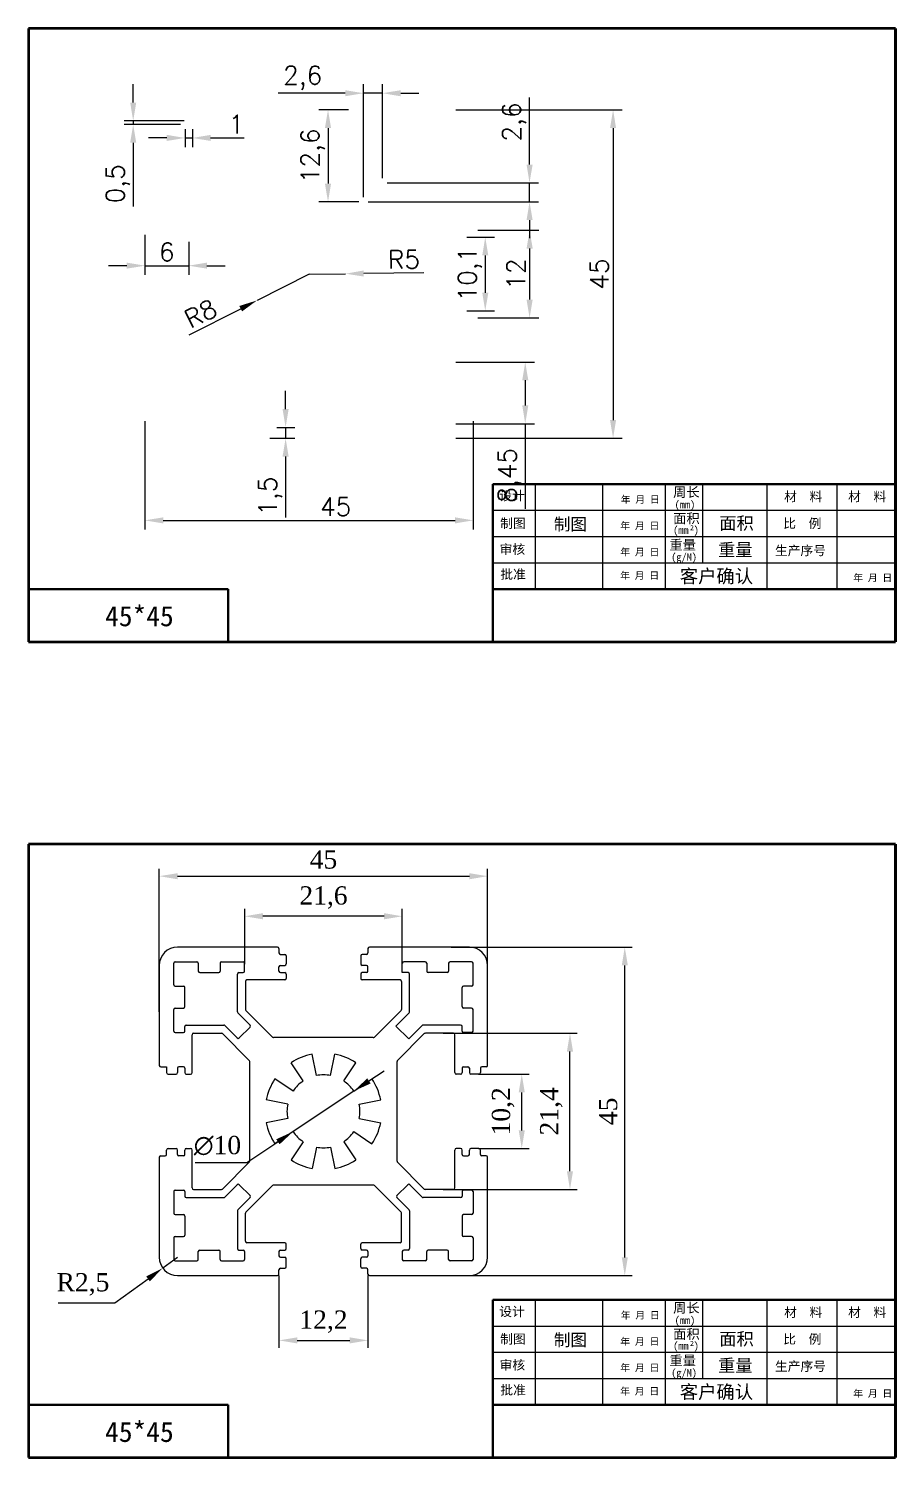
# Model space of a CAD drawing. Header units: millimetres. Extents: x 667 to 3290, y 428 to 2286.
# Drawn here: x 667.4 to 786.2, y 1460.3 to 1656.1 of the extents above; entities that cross this region are included whole.
import ezdxf

# ---------------------------------------------------------------- set-up
doc = ezdxf.new("R2010")
doc.units = ezdxf.units.MM
for name, color, linetype in [('DIMENSION', 1, 'Continuous'), ('Layer1', 2, 'Continuous'), ('细线', 100, 'Continuous')]:
    doc.layers.add(name, color=color, linetype=linetype)
doc.layers.add('实体1', color=5, linetype='Continuous', lineweight=50)
doc.styles.get("Standard").update_dxf_attribs({"font": 'txt', "bigfont": 'gbcbig.shx'})
doc.styles.add('TIMES', font='times.ttf')
doc.styles.add('宋体', font='', dxfattribs={"height": 2.5})
doc.styles.add('文字', font='')
doc.styles.get('宋体').set_extended_font_data('SimSun')
doc.styles.get('文字').set_extended_font_data('KaiTi_GB2312')
doc.dimstyles.new('ISO-25', dxfattribs={"dimtxt": 2.5, "dimasz": 2.5, "dimexe": 1.25, "dimexo": 0.625, "dimtad": 1, "dimtxsty": 'Standard', "dimcen": 2.5, "dimadec": 0, "dimazin": 0, "dimtfac": 1, "dimtmove": 0, "dimatfit": 3, "dimfxl": 1, "dimarcsym": 0})

# ---------------------------------------------------------------- blocks, each defined once
blk = doc.blocks.new('*D646')
at = {"layer": 'DEFPOINTS', "color": 0, "transparency": 16777216}
for p in [(730.27, 1539.96), (730.27, 1523.28), (685.27, 1520.89)]:
    blk.add_point(p, dxfattribs=at)
at = {"layer": 'DIMENSION', "lineweight": -2, "transparency": 16777216}
for p, q in [((685.27, 1521.39), (685.27, 1540.96)), ((730.27, 1523.78), (730.27, 1540.96)), ((687.77, 1539.96), (727.77, 1539.96))]:
    blk.add_line(p, q, dxfattribs=at)
at = {"layer": 'DIMENSION', "transparency": 16777216}
for points in [[(687.77, 1540.37), (687.77, 1539.54), (685.27, 1539.96)], [(727.77, 1540.37), (727.77, 1539.54), (730.27, 1539.96)]]:
    blk.add_solid(points, dxfattribs=at)
at = {"layer": 'DIMENSION', "transparency": 16777216, "insert": (707.77, 1542.23), "char_height": 2.5, "attachment_point": 5, "style": 'TIMES'}
blk.add_mtext('45', dxfattribs=at)
blk = doc.blocks.new('*D647')
at = {"layer": 'DEFPOINTS', "color": 0, "transparency": 16777216}
for p in [(724.75, 1530.24), (749.06, 1530.24), (724.75, 1485.24)]:
    blk.add_point(p, dxfattribs=at)
at = {"layer": 'DIMENSION', "lineweight": -2, "transparency": 16777216}
for p, q in [((725.25, 1530.24), (750.06, 1530.24)), ((749.06, 1487.74), (749.06, 1527.74)), ((725.25, 1485.24), (750.06, 1485.24))]:
    blk.add_line(p, q, dxfattribs=at)
at = {"layer": 'DIMENSION', "transparency": 16777216}
for points in [[(748.65, 1527.74), (749.48, 1527.74), (749.06, 1530.24)], [(748.65, 1487.74), (749.48, 1487.74), (749.06, 1485.24)]]:
    blk.add_solid(points, dxfattribs=at)
at = {"layer": 'DIMENSION', "transparency": 16777216, "insert": (746.79, 1507.74), "char_height": 2.5, "attachment_point": 5, "rotation": 90, "style": 'TIMES'}
blk.add_mtext('45', dxfattribs=at)
blk = doc.blocks.new('*D648')
at = {"layer": 'DEFPOINTS', "color": 0, "transparency": 16777216}
for p in [(696.97, 1534.47), (696.97, 1527.39), (718.57, 1527.39)]:
    blk.add_point(p, dxfattribs=at)
at = {"layer": 'DIMENSION', "lineweight": -2, "transparency": 16777216}
for p, q in [((696.97, 1527.89), (696.97, 1535.47)), ((718.57, 1527.89), (718.57, 1535.47)), ((716.07, 1534.47), (699.47, 1534.47))]:
    blk.add_line(p, q, dxfattribs=at)
at = {"layer": 'DIMENSION', "transparency": 16777216}
for points in [[(699.47, 1534.89), (699.47, 1534.05), (696.97, 1534.47)], [(716.07, 1534.89), (716.07, 1534.05), (718.57, 1534.47)]]:
    blk.add_solid(points, dxfattribs=at)
at = {"layer": 'DIMENSION', "transparency": 16777216, "insert": (707.77, 1537.03), "char_height": 2.5, "attachment_point": 5, "style": 'TIMES'}
blk.add_mtext('21,6', dxfattribs=at)
blk = doc.blocks.new('*D649')
at = {"layer": 'DEFPOINTS', "color": 0, "transparency": 16777216}
for p in [(723.65, 1518.44), (741.55, 1518.44), (723.65, 1497.04)]:
    blk.add_point(p, dxfattribs=at)
at = {"layer": 'DIMENSION', "lineweight": -2, "transparency": 16777216}
for p, q in [((724.15, 1518.44), (742.55, 1518.44)), ((741.55, 1499.54), (741.55, 1515.94)), ((724.15, 1497.04), (742.55, 1497.04))]:
    blk.add_line(p, q, dxfattribs=at)
at = {"layer": 'DIMENSION', "transparency": 16777216}
for points in [[(741.13, 1515.94), (741.97, 1515.94), (741.55, 1518.44)], [(741.13, 1499.54), (741.97, 1499.54), (741.55, 1497.04)]]:
    blk.add_solid(points, dxfattribs=at)
at = {"layer": 'DIMENSION', "transparency": 16777216, "insert": (738.99, 1507.74), "char_height": 2.5, "attachment_point": 5, "rotation": 90, "style": 'TIMES'}
blk.add_mtext('21,4', dxfattribs=at)
blk = doc.blocks.new('*D650')
at = {"layer": 'DEFPOINTS', "color": 0, "transparency": 16777216}
for p in [(728.52, 1512.84), (734.94, 1512.84), (728.52, 1502.64)]:
    blk.add_point(p, dxfattribs=at)
at = {"layer": 'DIMENSION', "lineweight": -2, "transparency": 16777216}
for p, q in [((729.02, 1512.84), (735.94, 1512.84)), ((734.94, 1505.14), (734.94, 1510.34)), ((729.02, 1502.64), (735.94, 1502.64))]:
    blk.add_line(p, q, dxfattribs=at)
at = {"layer": 'DIMENSION', "transparency": 16777216}
for points in [[(734.53, 1510.34), (735.36, 1510.34), (734.94, 1512.84)], [(734.53, 1505.14), (735.36, 1505.14), (734.94, 1502.64)]]:
    blk.add_solid(points, dxfattribs=at)
at = {"layer": 'DIMENSION', "transparency": 16777216, "insert": (732.39, 1507.74), "char_height": 2.5, "attachment_point": 5, "rotation": 90, "style": 'TIMES'}
blk.add_mtext('10,2', dxfattribs=at)
blk = doc.blocks.new('*D651')
at = {"layer": 'DEFPOINTS', "color": 0, "transparency": 16777216}
for p in [(701.67, 1485.74), (713.87, 1485.74), (713.87, 1476.36)]:
    blk.add_point(p, dxfattribs=at)
at = {"layer": 'DIMENSION', "lineweight": -2, "transparency": 16777216}
for p, q in [((701.67, 1485.24), (701.67, 1475.36)), ((713.87, 1485.24), (713.87, 1475.36)), ((704.17, 1476.36), (711.37, 1476.36))]:
    blk.add_line(p, q, dxfattribs=at)
at = {"layer": 'DIMENSION', "transparency": 16777216}
for points in [[(704.17, 1476.78), (704.17, 1475.95), (701.67, 1476.36)], [(711.37, 1476.78), (711.37, 1475.95), (713.87, 1476.36)]]:
    blk.add_solid(points, dxfattribs=at)
at = {"layer": 'DIMENSION', "transparency": 16777216, "insert": (707.77, 1478.92), "char_height": 2.5, "attachment_point": 5, "style": 'TIMES'}
blk.add_mtext('12,2', dxfattribs=at)
blk = doc.blocks.new('*D652')
at = {"layer": 'DEFPOINTS', "color": 0, "transparency": 16777216}
for p in [(711.92, 1510.52), (703.61, 1504.97)]:
    blk.add_point(p, dxfattribs=at)
at = {"layer": 'DIMENSION', "lineweight": -2, "transparency": 16777216}
for p, q in [((714, 1511.91), (716.08, 1513.3)), ((711.92, 1510.52), (703.61, 1504.97)), ((697.28, 1500.74), (701.53, 1503.58)), ((690.19, 1500.74), (697.28, 1500.74))]:
    blk.add_line(p, q, dxfattribs=at)
at = {"layer": 'DIMENSION', "transparency": 16777216}
for points in [[(713.77, 1512.26), (714.23, 1511.56), (711.92, 1510.52)], [(701.3, 1503.92), (701.76, 1503.23), (703.61, 1504.97)]]:
    blk.add_solid(points, dxfattribs=at)
at = {"layer": 'DIMENSION', "transparency": 16777216, "insert": (693.24, 1503.04), "char_height": 2.5, "attachment_point": 5, "style": 'TIMES'}
blk.add_mtext('∅10', dxfattribs=at)
blk = doc.blocks.new('*D653')
at = {"layer": 'DEFPOINTS', "color": 0, "transparency": 16777216}
for p in [(687.77, 1487.74), (685.75, 1486.27)]:
    blk.add_point(p, dxfattribs=at)
at = {"layer": 'DIMENSION', "lineweight": -2, "transparency": 16777216}
for p, q in [((687.77, 1487.74), (685.75, 1486.27)), ((679.19, 1481.49), (683.73, 1484.8)), ((671.42, 1481.49), (679.19, 1481.49))]:
    blk.add_line(p, q, dxfattribs=at)
at = {"layer": 'DIMENSION', "transparency": 16777216}
blk.add_solid([(683.48, 1485.13), (683.97, 1484.46), (685.75, 1486.27)], dxfattribs=at)
at = {"layer": 'DIMENSION', "transparency": 16777216, "insert": (674.81, 1484.04), "char_height": 2.5, "attachment_point": 5, "style": 'TIMES'}
blk.add_mtext('R2,5', dxfattribs=at)
blk = doc.blocks.new('*D836')
at = {"color": 0, "lineweight": -2, "transparency": 16777216}
for p, q in [((681.69, 1645.95), (681.69, 1648.45)), ((688.68, 1643.45), (680.44, 1643.45)), ((688.18, 1642.95), (680.44, 1642.95)), ((681.69, 1643.45), (681.69, 1642.95)), ((681.69, 1640.45), (681.69, 1631.7))]:
    blk.add_line(p, q, dxfattribs=at)
at = {"color": 0, "transparency": 16777216}
for points in [[(681.28, 1645.95), (682.11, 1645.95), (681.69, 1643.45)], [(681.28, 1640.45), (682.11, 1640.45), (681.69, 1642.95)]]:
    blk.add_solid(points, dxfattribs=at)
at = {"layer": 'DEFPOINTS', "color": 0, "transparency": 16777216}
for p in [(681.69, 1642.95), (688.8, 1642.95), (689.3, 1643.45)]:
    blk.add_point(p, dxfattribs=at)
at = {"color": 0, "lineweight": 40, "transparency": 16777216, "insert": (679.61, 1634.82), "char_height": 2.5, "attachment_point": 5, "rotation": 90}
blk.add_mtext('0,5', dxfattribs=at)
blk = doc.blocks.new('*D837')
at = {"color": 0, "lineweight": -2, "transparency": 16777216}
for p, q in [((686.3, 1641.1), (683.8, 1641.1)), ((688.8, 1642.32), (688.8, 1639.85)), ((688.8, 1641.1), (689.8, 1641.1)), ((689.8, 1642.32), (689.8, 1639.85)), ((692.3, 1641.1), (696.88, 1641.1))]:
    blk.add_line(p, q, dxfattribs=at)
at = {"color": 0, "transparency": 16777216}
for points in [[(686.3, 1641.52), (686.3, 1640.69), (688.8, 1641.1)], [(692.3, 1641.52), (692.3, 1640.69), (689.8, 1641.1)]]:
    blk.add_solid(points, dxfattribs=at)
at = {"layer": 'DEFPOINTS', "color": 0, "transparency": 16777216}
for p in [(688.8, 1642.95), (689.8, 1642.95), (689.8, 1641.1)]:
    blk.add_point(p, dxfattribs=at)
at = {"color": 0, "lineweight": 40, "transparency": 16777216, "insert": (695.84, 1642.98), "char_height": 2.5, "attachment_point": 5}
blk.add_mtext('1', dxfattribs=at)
blk = doc.blocks.new('*D838')
at = {"color": 0, "lineweight": -2, "transparency": 16777216}
for p, q in [((725.93, 1644.95), (748.71, 1644.95)), ((747.46, 1642.45), (747.46, 1602.45)), ((725.93, 1599.95), (748.71, 1599.95))]:
    blk.add_line(p, q, dxfattribs=at)
at = {"color": 0, "transparency": 16777216}
for points in [[(747.04, 1642.45), (747.87, 1642.45), (747.46, 1644.95)], [(747.04, 1602.45), (747.87, 1602.45), (747.46, 1599.95)]]:
    blk.add_solid(points, dxfattribs=at)
at = {"layer": 'DEFPOINTS', "color": 0, "transparency": 16777216}
for p in [(725.3, 1644.95), (725.3, 1599.95), (747.46, 1599.95)]:
    blk.add_point(p, dxfattribs=at)
at = {"color": 0, "lineweight": 40, "transparency": 16777216, "insert": (745.58, 1622.45), "char_height": 2.5, "attachment_point": 5, "rotation": 90}
blk.add_mtext('45', dxfattribs=at)
blk = doc.blocks.new('*D839')
at = {"color": 0, "lineweight": -2, "transparency": 16777216}
for p, q in [((702.58, 1603.95), (702.58, 1606.45)), ((701.38, 1601.45), (703.83, 1601.45)), ((702.58, 1601.45), (702.58, 1599.95)), ((700.43, 1599.95), (703.83, 1599.95)), ((702.58, 1597.45), (702.58, 1589.12))]:
    blk.add_line(p, q, dxfattribs=at)
at = {"color": 0, "transparency": 16777216}
for points in [[(702.16, 1603.95), (703, 1603.95), (702.58, 1601.45)], [(702.16, 1597.45), (703, 1597.45), (702.58, 1599.95)]]:
    blk.add_solid(points, dxfattribs=at)
at = {"layer": 'DEFPOINTS', "color": 0, "transparency": 16777216}
for p in [(700.75, 1601.45), (699.8, 1599.95), (702.58, 1599.95)]:
    blk.add_point(p, dxfattribs=at)
at = {"color": 0, "lineweight": 40, "transparency": 16777216, "insert": (700.5, 1592.03), "char_height": 2.5, "attachment_point": 5, "rotation": 90}
blk.add_mtext('1,5', dxfattribs=at)
blk = doc.blocks.new('*D840')
at = {"color": 0, "lineweight": -2, "transparency": 16777216}
for p, q in [((713.25, 1632.97), (713.25, 1648.48)), ((715.85, 1635.57), (715.85, 1648.48)), ((710.75, 1647.23), (701.58, 1647.23)), ((715.85, 1647.23), (713.25, 1647.23)), ((718.35, 1647.23), (720.85, 1647.23))]:
    blk.add_line(p, q, dxfattribs=at)
at = {"color": 0, "transparency": 16777216}
for points in [[(710.75, 1647.64), (710.75, 1646.81), (713.25, 1647.23)], [(718.35, 1647.64), (718.35, 1646.81), (715.85, 1647.23)]]:
    blk.add_solid(points, dxfattribs=at)
at = {"layer": 'DEFPOINTS', "color": 0, "transparency": 16777216}
for p in [(713.25, 1647.23), (715.85, 1634.95), (713.25, 1632.35)]:
    blk.add_point(p, dxfattribs=at)
at = {"color": 0, "lineweight": 40, "transparency": 16777216, "insert": (704.92, 1649.31), "char_height": 2.5, "attachment_point": 5}
blk.add_mtext('2,6', dxfattribs=at)
blk = doc.blocks.new('*D841')
at = {"color": 0, "lineweight": -2, "transparency": 16777216}
for p, q in [((736.01, 1637.45), (736.01, 1646.62)), ((716.48, 1634.95), (737.26, 1634.95)), ((736.01, 1632.35), (736.01, 1634.95)), ((713.88, 1632.35), (737.26, 1632.35)), ((736.01, 1629.85), (736.01, 1627.35))]:
    blk.add_line(p, q, dxfattribs=at)
at = {"color": 0, "transparency": 16777216}
for points in [[(735.6, 1637.45), (736.43, 1637.45), (736.01, 1634.95)], [(735.6, 1629.85), (736.43, 1629.85), (736.01, 1632.35)]]:
    blk.add_solid(points, dxfattribs=at)
at = {"layer": 'DEFPOINTS', "color": 0, "transparency": 16777216}
for p in [(715.85, 1634.95), (736.01, 1634.95), (713.25, 1632.35)]:
    blk.add_point(p, dxfattribs=at)
at = {"color": 0, "lineweight": 40, "transparency": 16777216, "insert": (733.93, 1643.28), "char_height": 2.5, "attachment_point": 5, "rotation": 90}
blk.add_mtext('2,6', dxfattribs=at)
blk = doc.blocks.new('*D842')
at = {"color": 0, "lineweight": -2, "transparency": 16777216}
for p, q in [((705.8, 1622.45), (698.66, 1618.84)), ((689.37, 1614.13), (696.43, 1617.71))]:
    blk.add_line(p, q, dxfattribs=at)
at = {"color": 0, "transparency": 16777216}
blk.add_solid([(696.24, 1618.08), (696.62, 1617.34), (698.66, 1618.84)], dxfattribs=at)
at = {"layer": 'DEFPOINTS', "color": 0, "transparency": 16777216}
for p in [(705.8, 1622.45), (698.66, 1618.84)]:
    blk.add_point(p, dxfattribs=at)
at = {"color": 0, "lineweight": 40, "transparency": 16777216, "insert": (690.94, 1617.03), "char_height": 2.5, "attachment_point": 5, "rotation": 26.8527}
blk.add_mtext('R8', dxfattribs=at)
blk = doc.blocks.new('*D843')
at = {"color": 0, "lineweight": -2, "transparency": 16777216}
for p, q in [((683.3, 1627.82), (683.3, 1622.35)), ((689.3, 1626.87), (689.3, 1622.35)), ((680.8, 1623.6), (678.3, 1623.6)), ((683.3, 1623.6), (689.3, 1623.6)), ((691.8, 1623.6), (694.3, 1623.6))]:
    blk.add_line(p, q, dxfattribs=at)
at = {"color": 0, "transparency": 16777216}
for points in [[(680.8, 1624.02), (680.8, 1623.19), (683.3, 1623.6)], [(691.8, 1624.02), (691.8, 1623.19), (689.3, 1623.6)]]:
    blk.add_solid(points, dxfattribs=at)
at = {"layer": 'DEFPOINTS', "color": 0, "transparency": 16777216}
for p in [(683.3, 1628.45), (689.3, 1627.5), (689.3, 1623.6)]:
    blk.add_point(p, dxfattribs=at)
at = {"color": 0, "lineweight": 40, "transparency": 16777216, "insert": (686.3, 1625.48), "char_height": 2.5, "attachment_point": 5}
blk.add_mtext('6', dxfattribs=at)
blk = doc.blocks.new('*D844')
at = {"color": 0, "lineweight": -2, "transparency": 16777216}
for p, q in [((711.18, 1644.95), (707.14, 1644.95)), ((708.39, 1642.45), (708.39, 1634.85)), ((712.63, 1632.35), (707.14, 1632.35))]:
    blk.add_line(p, q, dxfattribs=at)
at = {"color": 0, "transparency": 16777216}
for points in [[(707.97, 1642.45), (708.81, 1642.45), (708.39, 1644.95)], [(707.97, 1634.85), (708.81, 1634.85), (708.39, 1632.35)]]:
    blk.add_solid(points, dxfattribs=at)
at = {"layer": 'DEFPOINTS', "color": 0, "transparency": 16777216}
for p in [(711.8, 1644.95), (708.39, 1632.35), (713.25, 1632.35)]:
    blk.add_point(p, dxfattribs=at)
at = {"color": 0, "lineweight": 40, "transparency": 16777216, "insert": (706.31, 1638.65), "char_height": 2.5, "attachment_point": 5, "rotation": 90}
blk.add_mtext('12,6', dxfattribs=at)
blk = doc.blocks.new('*D845')
at = {"color": 0, "lineweight": -2, "transparency": 16777216}
for p, q in [((725.93, 1610.4), (736.67, 1610.4)), ((735.42, 1607.9), (735.42, 1604.45)), ((725.93, 1601.95), (736.67, 1601.95)), ((735.42, 1601.95), (735.42, 1590.28))]:
    blk.add_line(p, q, dxfattribs=at)
at = {"color": 0, "transparency": 16777216}
for points in [[(735.01, 1607.9), (735.84, 1607.9), (735.42, 1610.4)], [(735.01, 1604.45), (735.84, 1604.45), (735.42, 1601.95)]]:
    blk.add_solid(points, dxfattribs=at)
at = {"layer": 'DEFPOINTS', "color": 0, "transparency": 16777216}
for p in [(725.3, 1610.4), (725.3, 1601.95), (735.42, 1601.95)]:
    blk.add_point(p, dxfattribs=at)
at = {"color": 0, "lineweight": 40, "transparency": 16777216, "insert": (733.34, 1594.87), "char_height": 2.5, "attachment_point": 5, "rotation": 90}
blk.add_mtext('8,45', dxfattribs=at)
blk = doc.blocks.new('*D846')
at = {"color": 0, "lineweight": -2, "transparency": 16777216}
for p, q in [((728.93, 1628.45), (737.27, 1628.45)), ((736.02, 1625.95), (736.02, 1618.95)), ((728.93, 1616.45), (737.27, 1616.45))]:
    blk.add_line(p, q, dxfattribs=at)
at = {"color": 0, "transparency": 16777216}
for points in [[(735.6, 1625.95), (736.44, 1625.95), (736.02, 1628.45)], [(735.6, 1618.95), (736.44, 1618.95), (736.02, 1616.45)]]:
    blk.add_solid(points, dxfattribs=at)
at = {"layer": 'DEFPOINTS', "color": 0, "transparency": 16777216}
for p in [(728.3, 1628.45), (728.3, 1616.45), (736.02, 1616.45)]:
    blk.add_point(p, dxfattribs=at)
at = {"color": 0, "lineweight": 40, "transparency": 16777216, "insert": (734.14, 1622.45), "char_height": 2.5, "attachment_point": 5, "rotation": 90}
blk.add_mtext('12', dxfattribs=at)
blk = doc.blocks.new('*D847')
at = {"color": 0, "lineweight": -2, "transparency": 16777216}
for p, q in [((727.43, 1627.5), (731.19, 1627.5)), ((729.94, 1625), (729.94, 1619.9)), ((727.43, 1617.4), (731.19, 1617.4))]:
    blk.add_line(p, q, dxfattribs=at)
at = {"color": 0, "transparency": 16777216}
for points in [[(729.53, 1625), (730.36, 1625), (729.94, 1627.5)], [(729.53, 1619.9), (730.36, 1619.9), (729.94, 1617.4)]]:
    blk.add_solid(points, dxfattribs=at)
at = {"layer": 'DEFPOINTS', "color": 0, "transparency": 16777216}
for p in [(726.8, 1627.5), (726.8, 1617.4), (729.94, 1617.4)]:
    blk.add_point(p, dxfattribs=at)
at = {"color": 0, "lineweight": 40, "transparency": 16777216, "insert": (727.86, 1622.45), "char_height": 2.5, "attachment_point": 5, "rotation": 90}
blk.add_mtext('10,1', dxfattribs=at)
blk = doc.blocks.new('*D848')
at = {"color": 0, "lineweight": -2, "transparency": 16777216}
for p, q in [((683.3, 1602.32), (683.3, 1587.46)), ((728.3, 1602.32), (728.3, 1587.46)), ((685.8, 1588.71), (725.8, 1588.71))]:
    blk.add_line(p, q, dxfattribs=at)
at = {"color": 0, "transparency": 16777216}
for points in [[(685.8, 1589.12), (685.8, 1588.29), (683.3, 1588.71)], [(725.8, 1589.12), (725.8, 1588.29), (728.3, 1588.71)]]:
    blk.add_solid(points, dxfattribs=at)
at = {"layer": 'DEFPOINTS', "color": 0, "transparency": 16777216}
for p in [(683.3, 1602.95), (728.3, 1602.95), (728.3, 1588.71)]:
    blk.add_point(p, dxfattribs=at)
at = {"color": 0, "lineweight": 40, "transparency": 16777216, "insert": (709.44, 1590.58), "char_height": 2.5, "attachment_point": 5}
blk.add_mtext('45', dxfattribs=at)
blk = doc.blocks.new('*D1261')
at = {"color": 0, "lineweight": -2, "transparency": 16777216}
for p, q in [((705.8, 1622.45), (710.8, 1622.5)), ((721.53, 1622.62), (713.3, 1622.53))]:
    blk.add_line(p, q, dxfattribs=at)
at = {"color": 0, "transparency": 16777216}
blk.add_solid([(713.3, 1622.95), (713.3, 1622.11), (710.8, 1622.5)], dxfattribs=at)
at = {"layer": 'DEFPOINTS', "color": 0, "transparency": 16777216}
for p in [(705.8, 1622.45), (710.8, 1622.5)]:
    blk.add_point(p, dxfattribs=at)
at = {"color": 0, "lineweight": 40, "transparency": 16777216, "insert": (718.8, 1624.46), "char_height": 2.5, "attachment_point": 5, "rotation": 0.6054}
blk.add_mtext('R5', dxfattribs=at)

msp = doc.modelspace()

# ---------------------------------------------------------------- linework, layer by layer
for p, q in [((701.467, 1530.244), (687.767, 1530.244)), ((702.667, 1529.044), (702.667, 1527.944)), ((712.867, 1529.044), (712.867, 1527.944)), ((727.767, 1530.244), (714.067, 1530.244)), ((685.267, 1527.744), (685.267, 1514.044)), ((687.267, 1525.094), (687.267, 1528.044)), ((687.467, 1528.244), (690.417, 1528.244)), ((693.817, 1528.244), (696.767, 1528.244)), ((696.967, 1526.944), (696.967, 1528.044)), ((718.567, 1526.744), (718.567, 1528.044)), ((721.717, 1528.244), (718.767, 1528.244)), ((728.067, 1528.244), (725.117, 1528.244)), ((728.267, 1525.094), (728.267, 1528.044)), ((730.267, 1514.044), (730.267, 1527.744)), ((690.817, 1526.744), (693.417, 1526.744)), ((695.967, 1521.394), (695.967, 1526.544)), ((696.167, 1526.744), (696.767, 1526.744)), ((697.067, 1525.544), (697.067, 1521.709)), ((702.467, 1525.744), (697.267, 1525.744)), ((702.667, 1526.544), (702.667, 1525.944)), ((712.867, 1526.544), (712.867, 1525.944)), ((718.267, 1525.744), (713.067, 1525.744)), ((718.467, 1525.544), (718.467, 1521.709)), ((719.367, 1526.744), (718.567, 1526.744)), ((719.567, 1521.394), (719.567, 1526.544)), ((724.717, 1526.744), (722.117, 1526.744)), ((688.767, 1522.094), (688.767, 1524.694)), ((726.767, 1522.094), (726.767, 1524.694)), ((687.267, 1518.744), (687.267, 1521.694)), ((728.267, 1518.744), (728.267, 1521.694)), ((688.767, 1518.744), (688.767, 1519.344)), ((688.967, 1519.544), (694.116, 1519.544)), ((726.567, 1519.544), (721.417, 1519.544)), ((726.767, 1518.744), (726.767, 1519.344)), ((687.467, 1518.544), (688.567, 1518.544)), ((689.767, 1513.044), (689.767, 1518.244)), ((689.967, 1518.444), (693.802, 1518.444)), ((714.602, 1517.844), (700.931, 1517.844)), ((725.567, 1518.444), (721.731, 1518.444)), ((725.767, 1513.044), (725.767, 1518.244)), ((728.067, 1518.544), (726.967, 1518.544)), ((706.791, 1512.648), (706.206, 1515.59)), ((708.742, 1512.648), (709.327, 1515.59)), ((697.667, 1500.909), (697.667, 1514.579)), ((704.989, 1511.901), (703.322, 1514.396)), ((710.544, 1511.901), (712.211, 1514.396)), ((717.867, 1500.909), (717.867, 1514.579)), ((686.467, 1512.844), (687.567, 1512.844)), ((688.967, 1512.844), (689.567, 1512.844)), ((703.609, 1510.522), (701.115, 1512.188)), ((711.924, 1510.522), (714.418, 1512.188)), ((726.567, 1512.844), (725.967, 1512.844)), ((729.067, 1512.844), (727.967, 1512.844)), ((702.863, 1508.719), (699.92, 1509.304)), ((712.67, 1508.719), (715.613, 1509.304)), ((702.863, 1506.768), (699.92, 1506.183)), ((712.67, 1506.768), (715.613, 1506.183)), ((703.609, 1504.966), (701.115, 1503.299)), ((704.989, 1503.586), (703.322, 1501.092)), ((710.544, 1503.586), (712.211, 1501.092)), ((711.924, 1504.966), (714.418, 1503.299)), ((685.267, 1501.444), (685.267, 1487.744)), ((686.467, 1502.644), (687.567, 1502.644)), ((688.967, 1502.644), (689.567, 1502.644)), ((689.767, 1497.244), (689.767, 1502.444)), ((706.791, 1502.84), (706.206, 1499.897)), ((708.742, 1502.84), (709.327, 1499.897)), ((725.767, 1497.244), (725.767, 1502.444)), ((726.567, 1502.644), (725.967, 1502.644)), ((729.067, 1502.644), (727.967, 1502.644)), ((730.267, 1487.744), (730.267, 1501.444)), ((714.602, 1497.644), (700.931, 1497.644)), ((687.267, 1496.744), (687.267, 1493.794)), ((687.467, 1496.944), (688.567, 1496.944)), ((688.767, 1496.744), (688.767, 1496.144)), ((688.967, 1495.944), (694.116, 1495.944)), ((689.967, 1497.044), (693.802, 1497.044)), ((726.567, 1495.944), (721.417, 1495.944)), ((725.567, 1497.044), (721.731, 1497.044)), ((726.767, 1496.744), (726.767, 1496.144)), ((728.067, 1496.944), (726.967, 1496.944)), ((728.267, 1496.744), (728.267, 1493.794)), ((695.967, 1494.093), (695.967, 1488.944)), ((697.067, 1489.944), (697.067, 1493.779)), ((718.467, 1489.944), (718.467, 1493.779)), ((719.567, 1494.093), (719.567, 1488.944)), ((688.767, 1493.394), (688.767, 1490.794)), ((726.767, 1493.394), (726.767, 1490.794)), ((687.267, 1490.394), (687.267, 1487.444)), ((702.467, 1489.744), (697.267, 1489.744)), ((718.267, 1489.744), (713.067, 1489.744)), ((728.267, 1490.394), (728.267, 1487.444)), ((690.817, 1488.744), (693.417, 1488.744)), ((696.167, 1488.744), (696.767, 1488.744)), ((696.967, 1488.544), (696.967, 1487.444)), ((702.667, 1488.944), (702.667, 1489.544)), ((712.867, 1488.944), (712.867, 1489.544)), ((718.567, 1488.544), (718.567, 1487.444)), ((719.367, 1488.744), (718.767, 1488.744)), ((724.717, 1488.744), (722.117, 1488.744)), ((687.467, 1487.244), (690.417, 1487.244)), ((693.817, 1487.244), (696.767, 1487.244)), ((702.667, 1486.444), (702.667, 1487.544)), ((712.867, 1486.444), (712.867, 1487.544)), ((721.717, 1487.244), (718.767, 1487.244)), ((728.067, 1487.244), (725.117, 1487.244)), ((687.767, 1485.244), (701.467, 1485.244)), ((714.067, 1485.244), (727.767, 1485.244))]:
    msp.add_line(p, q)
for centre, radius, start, end in [((687.767, 1527.744), 2.5, 90, 180), ((727.767, 1527.744), 2.5, 0, 90), ((687.467, 1528.044), 0.2, 90, 180), ((696.767, 1528.044), 0.2, 0, 90), ((696.767, 1526.944), 0.2, 270, 0), ((718.767, 1528.044), 0.2, 90, 180), ((728.067, 1528.044), 0.2, 0, 90), ((696.167, 1526.544), 0.2, 90, 180), ((697.267, 1525.544), 0.2, 90, 180), ((702.467, 1525.944), 0.2, 270, 0), ((713.067, 1525.944), 0.2, 180, 270), ((718.267, 1525.544), 0.2, 0, 90), ((719.367, 1526.544), 0.2, 0, 90), ((688.967, 1519.344), 0.2, 90, 180), ((726.567, 1519.344), 0.2, 0, 90), ((687.467, 1518.744), 0.2, 180, 270), ((688.567, 1518.744), 0.2, 270, 0), ((689.967, 1518.244), 0.2, 90, 180), ((725.567, 1518.244), 0.2, 0, 90), ((726.967, 1518.744), 0.2, 180, 270), ((728.067, 1518.744), 0.2, 270, 0), ((707.767, 1507.744), 8, 101.25, 123.75), ((707.767, 1507.744), 8, 56.25, 78.75), ((689.567, 1513.044), 0.2, 270, 0), ((707.767, 1507.744), 8, 146.25, 168.75), ((707.767, 1507.744), 5, 123.75, 146.25), ((707.767, 1507.744), 5, 78.75, 101.25), ((707.767, 1507.744), 5, 33.75, 56.25), ((707.767, 1507.744), 8, 11.25, 33.75), ((725.967, 1513.044), 0.2, 180, 270), ((707.767, 1507.744), 5, 168.75, 191.25), ((707.767, 1507.744), 5, 348.75, 11.25), ((707.767, 1507.744), 8, 191.25, 213.75), ((707.767, 1507.744), 8, 326.25, 348.75), ((707.767, 1507.744), 5, 213.75, 236.25), ((707.767, 1507.744), 5, 303.75, 326.25), ((689.567, 1502.444), 0.2, 0, 90), ((707.767, 1507.744), 5, 258.75, 281.25), ((725.967, 1502.444), 0.2, 90, 180), ((707.767, 1507.744), 8, 236.25, 258.75), ((707.767, 1507.744), 8, 281.25, 303.75), ((687.467, 1496.744), 0.2, 90, 180), ((688.567, 1496.744), 0.2, 0, 90), ((688.967, 1496.144), 0.2, 180, 270), ((689.967, 1497.244), 0.2, 180, 270), ((725.567, 1497.244), 0.2, 270, 0), ((726.567, 1496.144), 0.2, 270, 0), ((726.967, 1496.744), 0.2, 90, 180), ((728.067, 1496.744), 0.2, 0, 90), ((697.267, 1489.944), 0.2, 180, 270), ((702.467, 1489.544), 0.2, 0, 90), ((713.067, 1489.544), 0.2, 90, 180), ((718.267, 1489.944), 0.2, 270, 0), ((687.767, 1487.744), 2.5, 180, 270), ((696.167, 1488.944), 0.2, 180, 270), ((696.767, 1488.544), 0.2, 0, 90), ((718.767, 1488.544), 0.2, 90, 180), ((719.367, 1488.944), 0.2, 270, 0), ((727.767, 1487.744), 2.5, 270, 0), ((687.467, 1487.444), 0.2, 180, 270), ((696.767, 1487.444), 0.2, 270, 0), ((718.767, 1487.444), 0.2, 180, 270), ((718.767, 1487.444), 0.2, 180, 270), ((728.067, 1487.444), 0.2, 270, 0)]:
    msp.add_arc(centre, radius, start, end)
at = {"layer": 'Layer1'}
for p, q in [((701.667, 1530.044), (701.667, 1529.444)), ((701.867, 1529.244), (702.467, 1529.244)), ((713.667, 1529.244), (713.067, 1529.244)), ((713.867, 1530.044), (713.867, 1529.444)), ((690.617, 1528.044), (690.617, 1526.944)), ((693.617, 1528.044), (693.617, 1526.944)), ((701.667, 1526.944), (701.667, 1527.544)), ((701.867, 1527.744), (702.467, 1527.744)), ((713.667, 1527.744), (713.067, 1527.744)), ((713.867, 1526.944), (713.867, 1527.544)), ((721.917, 1528.044), (721.917, 1526.944)), ((724.917, 1528.044), (724.917, 1526.944)), ((701.867, 1526.744), (702.467, 1526.744)), ((713.667, 1526.744), (713.067, 1526.744)), ((687.467, 1524.894), (688.567, 1524.894)), ((728.067, 1524.894), (726.967, 1524.894)), ((687.467, 1521.894), (688.567, 1521.894)), ((696.025, 1521.253), (697.709, 1519.569)), ((697.125, 1521.567), (700.79, 1517.902)), ((718.408, 1521.567), (714.743, 1517.902)), ((719.508, 1521.253), (717.683, 1519.428)), ((728.067, 1521.894), (726.967, 1521.894)), ((694.257, 1519.485), (695.941, 1517.801)), ((696.224, 1517.801), (697.709, 1519.286)), ((719.45, 1517.66), (717.683, 1519.428)), ((721.276, 1519.485), (719.45, 1517.66)), ((693.943, 1518.385), (697.608, 1514.72)), ((721.59, 1518.385), (717.925, 1514.72)), ((685.467, 1513.844), (686.267, 1513.844)), ((686.267, 1513.844), (686.267, 1513.044)), ((687.767, 1513.644), (687.767, 1513.044)), ((688.567, 1513.844), (687.967, 1513.844)), ((688.767, 1513.644), (688.767, 1513.044)), ((726.767, 1513.644), (726.767, 1513.044)), ((726.967, 1513.844), (727.567, 1513.844)), ((727.767, 1513.644), (727.767, 1513.044)), ((729.267, 1513.644), (729.267, 1513.044)), ((730.067, 1513.844), (729.467, 1513.844)), ((685.467, 1501.644), (686.067, 1501.644)), ((686.267, 1501.844), (686.267, 1502.444)), ((687.767, 1501.844), (687.767, 1502.444)), ((688.567, 1501.644), (687.967, 1501.644)), ((688.767, 1501.844), (688.767, 1502.444)), ((726.767, 1501.844), (726.767, 1502.444)), ((726.967, 1501.644), (727.567, 1501.644)), ((727.767, 1501.844), (727.767, 1502.444)), ((729.267, 1501.844), (729.267, 1502.444)), ((730.067, 1501.644), (729.467, 1501.644)), ((693.943, 1497.102), (697.608, 1500.767)), ((721.59, 1497.102), (717.925, 1500.767)), ((694.257, 1496.002), (695.941, 1497.686)), ((696.224, 1497.686), (697.709, 1496.201)), ((697.125, 1493.92), (700.79, 1497.585)), ((718.408, 1493.92), (714.743, 1497.585)), ((719.309, 1497.686), (717.824, 1496.201)), ((721.276, 1496.002), (719.592, 1497.686)), ((696.025, 1494.235), (697.709, 1495.918)), ((719.508, 1494.235), (717.824, 1495.918)), ((687.467, 1493.594), (688.567, 1493.594)), ((728.067, 1493.594), (726.967, 1493.594)), ((687.467, 1490.594), (688.567, 1490.594)), ((728.067, 1490.594), (726.967, 1490.594)), ((690.617, 1487.444), (690.617, 1488.544)), ((693.617, 1487.444), (693.617, 1488.544)), ((701.667, 1488.544), (701.667, 1487.944)), ((701.867, 1488.744), (702.467, 1488.744)), ((701.867, 1487.744), (702.467, 1487.744)), ((713.667, 1488.744), (713.067, 1488.744)), ((713.667, 1487.744), (713.067, 1487.744)), ((713.867, 1488.544), (713.867, 1487.944)), ((721.917, 1487.444), (721.917, 1488.544)), ((724.917, 1487.444), (724.917, 1488.544)), ((701.667, 1485.444), (701.667, 1486.044)), ((701.867, 1486.244), (702.467, 1486.244)), ((713.667, 1486.244), (713.067, 1486.244)), ((713.867, 1485.444), (713.867, 1486.044))]:
    msp.add_line(p, q, dxfattribs=at)
for centre, start, end in [((701.467, 1530.044), 0, 90), ((701.867, 1529.444), 180, 270), ((702.467, 1529.044), 0, 90), ((713.067, 1529.044), 90, 180), ((713.667, 1529.444), 270, 0), ((714.067, 1530.044), 90, 180), ((690.417, 1528.044), 0, 90), ((690.817, 1526.944), 180, 270), ((693.417, 1526.944), 270, 0), ((693.817, 1528.044), 90, 180), ((701.867, 1527.544), 90, 180), ((701.867, 1526.944), 180, 270), ((702.467, 1527.944), 270, 0), ((713.067, 1527.944), 180, 270), ((713.667, 1527.544), 0, 90), ((713.667, 1526.944), 270, 0), ((721.717, 1528.044), 0, 90), ((722.117, 1526.944), 180, 270), ((724.717, 1526.944), 270, 0), ((725.117, 1528.044), 90, 180), ((687.467, 1525.094), 180, 270), ((702.467, 1526.544), 0, 90), ((713.067, 1526.544), 90, 180), ((728.067, 1525.094), 270, 0), ((688.567, 1524.694), 0, 90), ((726.967, 1524.694), 90, 180), ((687.467, 1521.694), 90, 180), ((688.567, 1522.094), 270, 0), ((696.167, 1521.394), 180, 225), ((697.267, 1521.709), 180, 225), ((718.267, 1521.709), 315, 0), ((719.367, 1521.394), 315, 0), ((726.967, 1522.094), 180, 270), ((728.067, 1521.694), 0, 90), ((694.116, 1519.344), 45, 90), ((697.568, 1519.428), 315, 45), ((721.417, 1519.344), 90, 135), ((693.802, 1518.244), 45, 90), ((693.802, 1518.244), 45, 90), ((696.083, 1517.943), 225, 315), ((700.931, 1518.044), 225, 270), ((714.602, 1518.044), 270, 315), ((721.731, 1518.244), 90, 135), ((685.467, 1514.044), 180, 270), ((687.967, 1513.644), 90, 180), ((688.567, 1513.644), 0, 90), ((697.467, 1514.579), 0, 45), ((718.067, 1514.579), 135, 180), ((726.967, 1513.644), 90, 180), ((727.567, 1513.644), 0, 90), ((729.467, 1513.644), 90, 180), ((730.067, 1514.044), 270, 0), ((686.467, 1513.044), 180, 270), ((687.567, 1513.044), 270, 0), ((688.967, 1513.044), 180, 270), ((726.567, 1513.044), 270, 0), ((727.967, 1513.044), 180, 270), ((729.067, 1513.044), 270, 0), ((685.467, 1501.444), 90, 180), ((686.067, 1501.844), 270, 0), ((686.467, 1502.444), 90, 180), ((687.567, 1502.444), 0, 90), ((687.967, 1501.844), 180, 270), ((688.567, 1501.844), 270, 0), ((688.967, 1502.444), 90, 180), ((726.567, 1502.444), 0, 90), ((726.967, 1501.844), 180, 270), ((727.567, 1501.844), 270, 0), ((727.967, 1502.444), 90, 180), ((729.067, 1502.444), 0, 90), ((729.467, 1501.844), 180, 270), ((730.067, 1501.444), 0, 90), ((697.467, 1500.909), 315, 0), ((718.067, 1500.909), 180, 225), ((696.083, 1497.545), 45, 135), ((700.931, 1497.444), 90, 135), ((714.602, 1497.444), 45, 90), ((719.45, 1497.545), 45, 135), ((693.802, 1497.244), 270, 315), ((694.116, 1496.144), 270, 315), ((697.568, 1496.06), 315, 45), ((717.966, 1496.06), 135, 225), ((721.417, 1496.144), 225, 270), ((721.731, 1497.244), 225, 270), ((687.467, 1493.794), 180, 270), ((696.167, 1494.093), 135, 180), ((697.267, 1493.779), 135, 180), ((718.267, 1493.779), 0, 45), ((719.367, 1494.093), 0, 45), ((728.067, 1493.794), 270, 0), ((688.567, 1493.394), 0, 90), ((726.967, 1493.394), 90, 180), ((687.467, 1490.394), 90, 180), ((688.567, 1490.794), 270, 0), ((726.967, 1490.794), 180, 270), ((728.067, 1490.394), 0, 90), ((690.817, 1488.544), 90, 180), ((693.417, 1488.544), 0, 90), ((701.867, 1488.544), 90, 180), ((701.867, 1487.944), 180, 270), ((702.467, 1488.944), 270, 0), ((702.467, 1487.544), 0, 90), ((713.067, 1488.944), 180, 270), ((713.067, 1487.544), 90, 180), ((713.667, 1488.544), 0, 90), ((713.667, 1487.944), 270, 0), ((722.117, 1488.544), 90, 180), ((724.717, 1488.544), 0, 90), ((690.417, 1487.444), 270, 0), ((693.817, 1487.444), 180, 270), ((701.867, 1486.044), 90, 180), ((702.467, 1486.444), 270, 0), ((713.067, 1486.444), 180, 270), ((713.667, 1486.044), 0, 90), ((721.717, 1487.444), 270, 0), ((725.117, 1487.444), 180, 270), ((701.467, 1485.444), 270, 360), ((714.067, 1485.444), 180, 270)]:
    msp.add_arc(centre, 0.2, start, end, dxfattribs=at)
at = {"layer": '实体1', "lineweight": 70}
for p, q in [((786.154, 1656.084), (667.354, 1656.084)), ((667.354, 1656.084), (667.354, 1572.084)), ((786.154, 1572.084), (786.154, 1656.084)), ((786.154, 1656.084), (786.154, 1572.084)), ((667.354, 1572.084), (786.154, 1572.084)), ((786.154, 1544.329), (667.354, 1544.329)), ((667.354, 1544.329), (667.354, 1460.329)), ((786.154, 1460.329), (786.154, 1544.329)), ((786.154, 1544.329), (786.154, 1460.329)), ((667.354, 1460.329), (786.154, 1460.329))]:
    msp.add_line(p, q, dxfattribs=at)
at = {"layer": '实体1'}
for p, q in [((778.954, 1656.084), (768.154, 1656.084)), ((730.971, 1593.684), (786.154, 1593.684)), ((730.971, 1572.084), (730.971, 1593.684)), ((667.354, 1579.284), (694.708, 1579.284)), ((694.708, 1579.284), (694.708, 1572.084)), ((730.971, 1579.284), (735.754, 1579.284)), ((735.754, 1579.284), (786.154, 1579.284)), ((778.954, 1544.329), (768.154, 1544.329)), ((730.971, 1481.929), (786.154, 1481.929)), ((730.971, 1460.329), (730.971, 1481.929)), ((667.354, 1467.529), (694.708, 1467.529)), ((694.708, 1467.529), (694.708, 1460.329)), ((730.971, 1467.529), (735.754, 1467.529)), ((735.754, 1467.529), (786.154, 1467.529))]:
    msp.add_line(p, q, dxfattribs=at)
at = {"layer": '细线', "color": 5}
for p, q in [((736.84, 1579.284), (736.84, 1593.684)), ((746.054, 1579.284), (746.054, 1593.684)), ((754.625, 1579.284), (754.625, 1593.684)), ((759.771, 1582.884), (759.771, 1593.684)), ((768.586, 1579.284), (768.586, 1593.684)), ((778.154, 1579.284), (778.154, 1593.684)), ((730.971, 1590.084), (786.154, 1590.084)), ((730.971, 1586.484), (786.154, 1586.484)), ((730.971, 1582.884), (786.154, 1582.884)), ((736.84, 1467.529), (736.84, 1481.929)), ((746.054, 1467.529), (746.054, 1481.929)), ((754.625, 1467.529), (754.625, 1481.929)), ((759.771, 1471.129), (759.771, 1481.929)), ((768.586, 1467.529), (768.586, 1481.929)), ((778.154, 1467.529), (778.154, 1481.929)), ((730.971, 1478.329), (786.154, 1478.329)), ((730.971, 1474.729), (786.154, 1474.729)), ((730.971, 1471.129), (786.154, 1471.129))]:
    msp.add_line(p, q, dxfattribs=at)

# ---------------------------------------------------------------- texts
at = {"layer": '实体1'}
for s, height, style, p in [('设计', 1.28, '宋体', (731.86, 1591.435)), ('年 月 日', 0.96, '宋体', (748.511, 1591.087)), ('周长', 1.3312, '宋体', (755.69, 1591.922)), ('(mm)', 1.04, '文字', (755.89, 1590.35)), ('材  料', 1.28, '宋体', (770.901, 1591.336)), ('材  料', 1.28, '宋体', (779.665, 1591.336)), ('面积', 1.3312, '宋体', (755.69, 1588.322)), ('制图', 1.28, '宋体', (731.997, 1587.672)), ('制图', 1.664, '宋体', (739.338, 1587.354)), ('年 月 日', 0.96, '宋体', (748.452, 1587.487)), ('(mm )', 1.04, '文字', (755.684, 1586.855)), ('2', 0.686, '文字', (758.002, 1587.353)), ('面积', 1.7306, '宋体', (762.015, 1587.453)), ('比  例', 1.28, '宋体', (770.778, 1587.656)), ('重量', 1.3312, '宋体', (755.179, 1584.687)), ('重量', 1.7306, '宋体', (761.854, 1583.814)), ('审核', 1.28, '宋体', (731.912, 1584.119)), ('年 月 日', 0.96, '宋体', (748.452, 1583.887)), ('(g/M)', 1.04, '文字', (755.422, 1583.165)), ('生产序号', 1.28, '宋体', (769.647, 1583.936)), ('批准', 1.28, '宋体', (732.005, 1580.69)), ('年 月 日', 0.96, '宋体', (748.434, 1580.671)), ('客户确认', 1.8432, '宋体', (756.599, 1580.141)), ('年 月 日', 0.96, '宋体', (780.376, 1580.361)), ('45*45', 2.7648, '宋体', (677.844, 1574.203)), ('设计', 1.28, '宋体', (731.86, 1479.68)), ('年 月 日', 0.96, '宋体', (748.511, 1479.332)), ('周长', 1.3312, '宋体', (755.69, 1480.168)), ('材  料', 1.28, '宋体', (770.901, 1479.581)), ('材  料', 1.28, '宋体', (779.665, 1479.581)), ('面积', 1.3312, '宋体', (755.69, 1476.568)), ('(mm)', 1.04, '文字', (755.89, 1478.596)), ('制图', 1.28, '宋体', (731.997, 1475.917)), ('制图', 1.664, '宋体', (739.338, 1475.599)), ('年 月 日', 0.96, '宋体', (748.452, 1475.732)), ('(mm )', 1.04, '文字', (755.684, 1475.101)), ('2', 0.686, '文字', (758.002, 1475.599)), ('面积', 1.7306, '宋体', (762.015, 1475.698)), ('比  例', 1.28, '宋体', (770.778, 1475.902)), ('重量', 1.3312, '宋体', (755.179, 1472.933)), ('审核', 1.28, '宋体', (731.912, 1472.365)), ('年 月 日', 0.96, '宋体', (748.452, 1472.132)), ('(g/M)', 1.04, '文字', (755.422, 1471.411)), ('重量', 1.7306, '宋体', (761.854, 1472.06)), ('生产序号', 1.28, '宋体', (769.647, 1472.182)), ('批准', 1.28, '宋体', (732.005, 1468.936)), ('客户确认', 1.8432, '宋体', (756.599, 1468.386)), ('年 月 日', 0.96, '宋体', (748.434, 1468.917)), ('年 月 日', 0.96, '宋体', (780.376, 1468.606)), ('45*45', 2.7648, '宋体', (677.844, 1462.449))]:
    msp.add_text(s, height=height, dxfattribs=dict(at, style=style)).set_placement(p)

# ---------------------------------------------------------------- dimensions: what is measured, and where the dimension line sits
at = {"lineweight": 40}
for base, p1, p2, picture, middle in [((713.25, 1647.227), (715.85, 1634.95), (713.25, 1632.35), '*D840', (704.917, 1649.31)), ((689.8, 1641.104), (688.8, 1642.95), (689.8, 1642.95), '*D837', (695.842, 1642.979)), ((689.3, 1623.602), (683.3, 1628.45), (689.3, 1627.5), '*D843', (686.3, 1625.477))]:
    dim = msp.add_linear_dim(base=base, p1=p1, p2=p2, dimstyle='ISO-25', dxfattribs=at)
    dim.commit()
    dim.dimension.update_dxf_attribs({"geometry": picture, "text_midpoint": middle})
for base, p1, p2, picture, middle in [((681.693, 1642.95), (689.3, 1643.45), (688.8, 1642.95), '*D836', (679.61, 1634.825)), ((736.012, 1634.95), (713.25, 1632.35), (715.85, 1634.95), '*D841', (733.928, 1643.283)), ((708.389, 1632.35), (711.8, 1644.95), (713.25, 1632.35), '*D844', (706.305, 1638.65)), ((747.455, 1599.95), (725.3, 1644.95), (725.3, 1599.95), '*D838', (745.58, 1622.45)), ((729.943, 1617.4), (726.8, 1627.5), (726.8, 1617.4), '*D847', (727.86, 1622.45)), ((736.02, 1616.45), (728.3, 1628.45), (728.3, 1616.45), '*D846', (734.145, 1622.45)), ((735.424, 1601.95), (725.3, 1610.4), (725.3, 1601.95), '*D845', (733.341, 1594.867)), ((702.579, 1599.95), (700.75, 1601.45), (699.8, 1599.95), '*D839', (700.496, 1592.033))]:
    dim = msp.add_linear_dim(base=base, p1=p1, p2=p2, angle=90, dimstyle='ISO-25', dxfattribs=at)
    dim.commit()
    dim.dimension.update_dxf_attribs({"geometry": picture, "text_midpoint": middle})
dim = msp.add_radius_dim(center=(705.8, 1622.45), mpoint=(710.8, 1622.503), dimstyle='ISO-25', dxfattribs=at)
dim.commit()
dim.dimension.update_dxf_attribs({"geometry": '*D1261', "text_midpoint": (718.82, 1622.588), "dimtype": 164})
dim = msp.add_radius_dim(center=(705.8, 1622.45), mpoint=(698.663, 1618.836), dimstyle='ISO-25', dxfattribs=at)
dim.commit()
dim.dimension.update_dxf_attribs({"geometry": '*D842', "text_midpoint": (690.939, 1617.027)})
dim = msp.add_linear_dim(base=(728.3, 1588.705), p1=(683.3, 1602.95), p2=(728.3, 1602.95), dimstyle='ISO-25', dxfattribs=at)
dim.commit()
dim.dimension.update_dxf_attribs({"geometry": '*D848', "text_midpoint": (709.441, 1588.705), "dimtype": 160})
at = {"layer": 'DIMENSION'}
for base, p1, p2, picture, middle in [((730.267, 1539.957), (685.267, 1520.894), (730.267, 1523.276), '*D646', (707.767, 1542.229)), ((696.967, 1534.469), (718.567, 1527.394), (696.967, 1527.394), '*D648', (707.767, 1537.027)), ((713.867, 1476.363), (701.667, 1485.744), (713.867, 1485.744), '*D651', (707.767, 1478.921))]:
    dim = msp.add_linear_dim(base=base, p1=p1, p2=p2, dimstyle='ISO-25', override={"dimexe": 1, "dimexo": 0.5, "dimgap": 1, "dimtad": 3, "dimtoh": 1, "dimlunit": 2, "dimtxsty": 'TIMES', "dimcen": 1, "dimclrd": 256, "dimclre": 256, "dimclrt": 256, "dimtp": 0.05, "dimtm": 0.05, "dimtfac": 0.6, "dimtzin": 8}, dxfattribs=at)
    dim.commit()
    dim.dimension.update_dxf_attribs({"geometry": picture, "text_midpoint": middle})
for base, p1, p2, picture, middle in [((749.064, 1530.244), (724.752, 1485.244), (724.752, 1530.244), '*D647', (746.793, 1507.744)), ((741.55, 1518.444), (723.649, 1497.044), (723.649, 1518.444), '*D649', (738.993, 1507.744)), ((734.945, 1512.844), (728.517, 1502.644), (728.517, 1512.844), '*D650', (732.388, 1507.744))]:
    dim = msp.add_linear_dim(base=base, p1=p1, p2=p2, angle=90, dimstyle='ISO-25', override={"dimexe": 1, "dimexo": 0.5, "dimgap": 1, "dimtad": 3, "dimtoh": 1, "dimlunit": 2, "dimtxsty": 'TIMES', "dimcen": 1, "dimclrd": 256, "dimclre": 256, "dimclrt": 256, "dimtp": 0.05, "dimtm": 0.05, "dimtfac": 0.6, "dimtzin": 8}, dxfattribs=at)
    dim.commit()
    dim.dimension.update_dxf_attribs({"geometry": picture, "text_midpoint": middle})
dim = msp.add_diameter_dim_2p(p1=(711.924, 1510.522), p2=(703.609, 1504.966), dimstyle='ISO-25', override={"dimexe": 1, "dimexo": 0.5, "dimgap": 1, "dimtad": 3, "dimtoh": 1, "dimlunit": 2, "dimtxsty": 'TIMES', "dimcen": 1, "dimclrd": 256, "dimclre": 256, "dimclrt": 256, "dimtp": 0.05, "dimtm": 0.05, "dimtfac": 0.6, "dimtmove": 1, "dimtzin": 8}, dxfattribs=at)
dim.commit()
dim.dimension.update_dxf_attribs({"geometry": '*D652', "text_midpoint": (693.236, 1503.043)})
dim = msp.add_radius_dim(center=(687.767, 1487.744), mpoint=(685.747, 1486.27), dimstyle='ISO-25', override={"dimexe": 1, "dimexo": 0.5, "dimgap": 1, "dimtad": 3, "dimtoh": 1, "dimlunit": 2, "dimtxsty": 'TIMES', "dimcen": 1, "dimclrd": 256, "dimclre": 256, "dimclrt": 256, "dimtp": 0.05, "dimtm": 0.05, "dimtfac": 0.6, "dimtzin": 8}, dxfattribs=at)
dim.commit()
dim.dimension.update_dxf_attribs({"geometry": '*D653', "text_midpoint": (674.808, 1484.043)})

doc.saveas('drawing.dxf')
